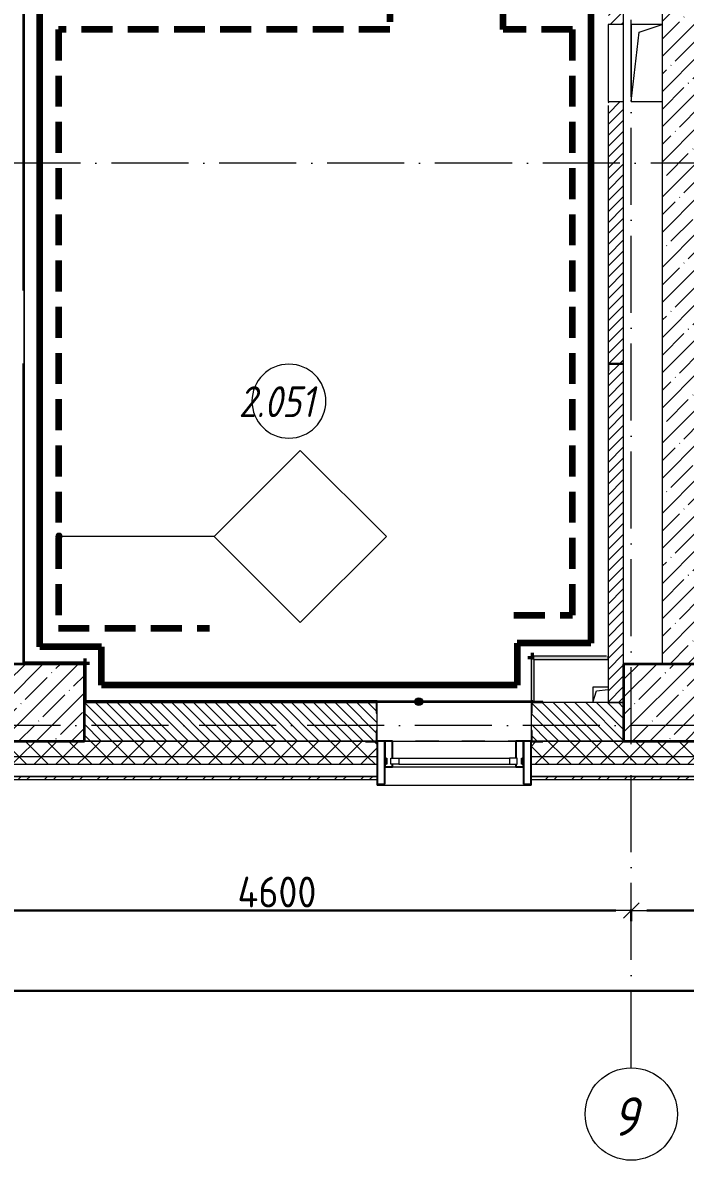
# Model space of a CAD drawing. Header units: millimetres. Extents: x -17017 to 628417, y -109036 to 199237.
# Drawn here: x 2780 to 7080, y -109036 to -101653 of the extents above; entities that cross this region are included whole.
import ezdxf

# ---------------------------------------------------------------- set-up
doc = ezdxf.new("R2010")
doc.units = ezdxf.units.MM
for name, pattern in [('01 Штриховая _2 мм_', [300, 200, -100]), ('50_200_ШТРИХ_1Т_ш5_п1_п1_', [700, 500, -100, 0, -100]), ('Штрих короткий', [300, 150, -150])]:
    doc.linetypes.add(name, pattern=pattern)
for name, color, linetype, lineweight in [('0-1', 7, 'Continuous', 5), ('0-2', 7, 'Continuous', 9), ('Импосты витража', 7, 'Continuous', 9), ('Импосты витража-1', 7, 'Continuous', 25), ('Каркас_Импост', 7, 'Continuous', 13), ('Каркас_Импост-1', 7, 'Continuous', 9), ('Линии-2', 7, 'Continuous', 5), ('Марки помещений', 7, 'Continuous', 9), ('Марки стен', 7, 'Continuous', 9), ('Несущие колонны', 7, 'Continuous', 9), ('Несущие колонны-1', 7, 'Continuous', 35), ('Обобщенные модели', 7, 'Continuous', 9), ('Общие ребра', 7, 'Continuous', 9), ('Окна', 7, 'Continuous', 9), ('Оси', 7, 'Continuous', 9), ('Оси-1', 7, 'Continuous', 20), ('Оси-2', 7, '50_200_ШТРИХ_1Т_ш5_п1_п1_', 9), ('Перемычка-1', 7, 'Штрих короткий', 9), ('Размеры', 7, 'Continuous', 15), ('СТ-1_16', 7, '01 Штриховая _2 мм_', 90), ('Стены', 7, 'Continuous', 9), ('Стены-1', 7, 'Continuous', 13), ('стяжа', 7, 'Continuous', 30), ('Штриховка разреза-1', 7, 'Continuous', 9)]:
    doc.layers.add(name, color=color, linetype=linetype, lineweight=lineweight)
for name, color, linetype, lineweight, true_color in [('Обобщенные модели-2', 3, 'Continuous', 90, 0x00ff00), ('СТ-11', 7, 'Continuous', 90, 0x800080), ('Штриховка разреза-5', 7, 'Continuous', 9, 0x8000ff), ('Элементы узлов-1', 7, 'Continuous', 9, 0x3b3b3b)]:
    doc.layers.add(name, color=color, linetype=linetype, lineweight=lineweight, true_color=true_color)
doc.layers.get('0-2').off()
doc.styles.add('ISOCPEUR_I_1', font='isocpeui.ttf', dxfattribs={"width": 0.85, "height": 2.5})
doc.styles.add('ISOCPEUR_I_2', font='isocpeui.ttf', dxfattribs={"width": 0.85, "height": 2.3})
doc.styles.add('СПДС', font='isocpeur.ttf', dxfattribs={"width": 0.9})
doc.dimstyles.new('Размера А3', dxfattribs={"dimtxt": 200, "dimasz": 100, "dimexe": 70, "dimexo": 100, "dimgap": 20, "dimtad": 1, "dimdec": 0, "dimrnd": 10, "dimzin": 0, "dimdsep": 46, "dimtxsty": 'СПДС', "dimblk": 'ARROWHEAD_6', "dimcen": 1, "dimclrd": 256, "dimclre": 256, "dimclrt": 256, "dimazin": 0, "dimtfac": 1, "dimtdec": 0, "dimtmove": 2, "dimatfit": 3, "dimfxl": 1, "dimtolj": 1, "dimtzin": 0, "dimarcsym": 0})
pattern_1 = [(45, (0, 0), (-70.71068, 70.71068), []), (135, (0, 0), (-70.71068, -70.71068), [])]

# ---------------------------------------------------------------- blocks, each defined once
blk = doc.blocks.new('Ось сетки - Круг_Ø6_00__ISO-2_5_0_9K_-16731441-АИ2_02_План отделки стен 2-го этажа _Часть 2_')
at = {"layer": 'Оси-1'}
blk.add_circle((0, 0), 3, dxfattribs=at)
blk = doc.blocks.new('ARROWHEAD_6')
at = {"color": 0, "linetype": 'Continuous'}
for p, q in [((0, 0), (-1, 0)), ((-0.5, -0.5), (0.5, 0.5))]:
    blk.add_line(p, q, dxfattribs=at)
blk = doc.blocks.new('*D713')
at = {"layer": 'Defpoints', "color": 0, "transparency": 16777216}
for p in [(2129.9, -107309.1), (6729.9, -107309.1), (6729.9, -107415.1)]:
    blk.add_point(p, dxfattribs=at)
at = {"layer": 'Размеры', "lineweight": -2, "transparency": 16777216}
for p, q in [((2129.9, -107409.1), (2129.9, -107485.1)), ((2229.9, -107415.1), (6629.9, -107415.1)), ((6729.9, -107409.1), (6729.9, -107485.1))]:
    blk.add_line(p, q, dxfattribs=at)
at = {"layer": 'Размеры', "lineweight": -2, "transparency": 16777216, "xscale": 100, "yscale": 100, "zscale": 100, "rotation": 180}
blk.add_blockref('ARROWHEAD_6', (2129.9, -107415.1), dxfattribs=at)
at = {"layer": 'Размеры', "lineweight": -2, "transparency": 16777216, "xscale": 100, "yscale": 100, "zscale": 100}
blk.add_blockref('ARROWHEAD_6', (6729.9, -107415.1), dxfattribs=at)
at = {"layer": 'Размеры', "transparency": 16777216, "insert": (4429.9, -107295.1), "char_height": 200, "width": 2.564, "attachment_point": 5, "style": 'СПДС'}
blk.add_mtext('\\A1;4600', dxfattribs=at)
blk = doc.blocks.new('*D714')
at = {"layer": 'Defpoints', "color": 0, "transparency": 16777216}
for p in [(6729.9, -107309.1), (9329.9, -107309.1), (9329.9, -107415.1)]:
    blk.add_point(p, dxfattribs=at)
at = {"layer": 'Размеры', "lineweight": -2, "transparency": 16777216}
for p, q in [((6729.9, -107409.1), (6729.9, -107485.1)), ((6829.9, -107415.1), (9229.9, -107415.1)), ((9329.9, -107409.1), (9329.9, -107485.1))]:
    blk.add_line(p, q, dxfattribs=at)
at = {"layer": 'Размеры', "lineweight": -2, "transparency": 16777216, "xscale": 100, "yscale": 100, "zscale": 100, "rotation": 180}
blk.add_blockref('ARROWHEAD_6', (6729.9, -107415.1), dxfattribs=at)
at = {"layer": 'Размеры', "lineweight": -2, "transparency": 16777216, "xscale": 100, "yscale": 100, "zscale": 100}
blk.add_blockref('ARROWHEAD_6', (9329.9, -107415.1), dxfattribs=at)
at = {"layer": 'Размеры', "transparency": 16777216, "insert": (8029.9, -107295.1), "char_height": 200, "width": 2.488, "attachment_point": 5, "style": 'СПДС'}
blk.add_mtext('\\A1;2600', dxfattribs=at)
blk = doc.blocks.new('*D740')
at = {"layer": 'Defpoints', "color": 0, "transparency": 16777216}
for p in [(-10070.1, -107830.3), (93429.9, -107830.3), (93429.9, -107936.4)]:
    blk.add_point(p, dxfattribs=at)
at = {"layer": 'Размеры', "lineweight": -2, "transparency": 16777216}
for p, q in [((-10070.1, -107930.3), (-10070.1, -108006.4)), ((93429.9, -107930.3), (93429.9, -108006.4)), ((-9970.1, -107936.4), (93329.9, -107936.4))]:
    blk.add_line(p, q, dxfattribs=at)
at = {"layer": 'Размеры', "lineweight": -2, "transparency": 16777216, "xscale": 100, "yscale": 100, "zscale": 100, "rotation": 180}
blk.add_blockref('ARROWHEAD_6', (-10070.1, -107936.4), dxfattribs=at)
at = {"layer": 'Размеры', "lineweight": -2, "transparency": 16777216, "xscale": 100, "yscale": 100, "zscale": 100}
blk.add_blockref('ARROWHEAD_6', (93429.9, -107936.4), dxfattribs=at)
at = {"layer": 'Размеры', "transparency": 16777216, "insert": (41679.9, -107816.4), "char_height": 200, "width": 3.544, "attachment_point": 5, "style": 'СПДС'}
blk.add_mtext('\\A1;103500', dxfattribs=at)
blk = doc.blocks.new('BSC_Колонна _Прямоугольная - 500х500-V63-АИ2_02_План отделки стен 2-го этажа _Часть 2_')
at = {"layer": 'Несущие колонны'}
h = blk.add_hatch(dxfattribs=at)
h.set_pattern_fill('FP_71', color=256, style=0, pattern_type=2)
h.set_pattern_definition([(45, (-13000, -150), (-114.0493, 114.0493), []), (45, (-12885.95, -150), (-114.0493, 114.0493), [201.612, -40.322, 3.353, -36.97])])
h.paths.add_polyline_path([(-250, -250), (250, -250), (250, 250), (-250, 250)], flags=0)
at = {"layer": 'Несущие колонны-1'}
for p, q in [((250, 250), (-250, 250)), ((-250, 250), (-250, -250)), ((250, -250), (250, 250)), ((-250, -250), (250, -250))]:
    blk.add_line(p, q, dxfattribs=at)
blk = doc.blocks.new('BSC_Колонна _Прямоугольная - 500х500-V141-АИ2_02_План отделки стен 2-го этажа _Часть 2_')
at = {"layer": 'Несущие колонны'}
h = blk.add_hatch(dxfattribs=at)
h.set_pattern_fill('FP_141', color=256, style=0, pattern_type=2)
h.set_pattern_definition([(45, (-17000, -150), (-114.0493, 114.0493), []), (45, (-16885.95, -150), (-114.0493, 114.0493), [201.612, -40.322, 3.353, -36.97])])
h.paths.add_polyline_path([(-250, -250), (250, -250), (250, 250), (-250, 250)], flags=0)
at = {"layer": 'Несущие колонны-1'}
for p, q in [((250, 250), (-250, 250)), ((-250, 250), (-250, -250)), ((250, -250), (250, 250)), ((-250, -250), (250, -250))]:
    blk.add_line(p, q, dxfattribs=at)
blk = doc.blocks.new('Проем_Дверь_Прямоугольный - 1000х2700h_витражные проемы-25985460-АИ2_02_План отделки стен 2-го этажа _Часть 2_')
at = {"layer": 'Перемычка-1'}
for p, q in [((500, 125), (-500, 125)), ((500, -125), (-500, -125))]:
    blk.add_line(p, q, dxfattribs=at)
blk = doc.blocks.new('PNS_Панель прямоугольная2 - Нр_Стекло - 40мм-26233822-АИ2_02_План отделки стен 2-го этажа _Часть 2_')
at = {"layer": 'Каркас_Импост'}
for p, q in [((-410, 0), (-410, 40)), ((-410, 40), (-360, 40)), ((-360, 40), (-360, 0)), ((410, 40), (360, 40)), ((360, 40), (360, 0)), ((410, 0), (410, 40)), ((-360, 0), (-410, 0)), ((360, 0), (410, 0))]:
    blk.add_line(p, q, dxfattribs=at)
at = {"layer": 'Каркас_Импост-1'}
for p, q in [((-360, 40), (360, 40)), ((-360, 0), (360, 0))]:
    blk.add_line(p, q, dxfattribs=at)
blk = doc.blocks.new('Прямоугольный импост - Откос НВФ_50х280 мм-25985587-АИ2_02_План отделки стен 2-го этажа _Часть 2_')
at = {"layer": 'Импосты витража-1'}
for p, q in [((-50, 130), (0, 130)), ((-50, -150), (-50, 130)), ((0, 130), (0, -144)), ((0, -150), (-50, -150))]:
    blk.add_line(p, q, dxfattribs=at)
blk = doc.blocks.new('Прямоугольный импост - Импост структурный с накладкой - 150мм-25647633-АИ2_02_План отделки стен 2-го этажа _Часть 2_')
at = {"layer": 'Импосты витража-1'}
for p, q in [((-25, 0), (-25, 17)), ((-25, 17), (25, 17)), ((-15, 0), (-25, 0)), ((-15, -40), (-15, 0)), ((25, 17), (25, 0)), ((-25, -150), (-25, -40)), ((-25, -40), (-15, -40)), ((25, -40), (25, -150)), ((25, -150), (-25, -150))]:
    blk.add_line(p, q, dxfattribs=at)
blk = doc.blocks.new('Прямоугольный импост - Импост структурный с накладкой - 150мм-V150-АИ2_02_План отделки стен 2-го этажа _Часть 2_')
at = {"layer": 'Импосты витража-1'}
for p, q in [((-25, 0), (-25, 17)), ((-25, 17), (25, 17)), ((25, 0), (15, 0)), ((15, 0), (15, -40)), ((25, 17), (25, 0)), ((-25, -150), (-25, -40)), ((15, -40), (25, -40)), ((25, -40), (25, -150)), ((25, -150), (-25, -150))]:
    blk.add_line(p, q, dxfattribs=at)
blk = doc.blocks.new('Прямоугольный импост - Откос НВФ_50х280 мм-25985594-АИ2_02_План отделки стен 2-го этажа _Часть 2_')
at = {"layer": 'Импосты витража-1'}
for p, q in [((0, 130), (-50, 130)), ((-50, 130), (-50, -150)), ((0, -144), (0, 130)), ((-50, -150), (0, -150))]:
    blk.add_line(p, q, dxfattribs=at)
blk = doc.blocks.new('Прямоугольный импост - Импост структурный с накладкой - 150мм-25656008-АИ2_02_План отделки стен 2-го этажа _Часть 2_')
at = {"layer": 'Импосты витража'}
for p, q in [((8850, -100), (9650, -100)), ((8850, -267), (9650, -267))]:
    blk.add_line(p, q, dxfattribs=at)
blk = doc.blocks.new('Фахверк_СКБ_Уголок - 250_2700-27497298-АИ2_02_План отделки стен 2-го этажа _Часть 2_')
at = {"layer": 'Обобщенные модели'}
for p, q in [((200, 181), (125, 181)), ((125, 181), (125, 106)), ((131, 106), (131, 175)), ((131, 175), (200, 175)), ((200, 175), (200, 181)), ((125, 106), (131, 106)), ((131, -6), (125, -6)), ((125, -6), (125, -81)), ((131, -75), (131, -6)), ((125, -81), (200, -81)), ((200, -75), (131, -75)), ((200, -81), (200, -75))]:
    blk.add_line(p, q, dxfattribs=at)
blk = doc.blocks.new('154_Фахверк_СКБ_Швеллер - Тип_100_3960-28331862-АИ2_02_План отделки стен 2-го этажа _Часть 2_')
at = {"layer": 'Обобщенные модели'}
for p, q in [((175, 50), (125, 50)), ((125, 50), (125, -50)), ((128, 47), (175, 47)), ((128, -47), (128, 47)), ((175, 47), (175, 50)), ((125, -50), (175, -50)), ((175, -47), (128, -47)), ((175, -50), (175, -47))]:
    blk.add_line(p, q, dxfattribs=at)
blk = doc.blocks.new('AR_Отверстие Ниша - Лючок-32406028-АИ2_02_План отделки стен 2-го этажа _Часть 2_')
at = {"layer": 'Окна'}
for p, q in [((250, 50), (-250, 50)), ((-250, 50), (-250, -50)), ((250, -50), (250, 50)), ((-250, -50), (250, -50))]:
    blk.add_line(p, q, dxfattribs=at)
blk = doc.blocks.new('AR_Отверстие прямоугольное _в плите_ - AR_Отверстие прямоугольное _в плите_-V195-АИ2_02_План отделки стен 2-го этажа _Часть 2_')
at = {"layer": 'Обобщенные модели'}
for p, q in [((100, 250), (-100, 250)), ((-100, 250), (-100, -250)), ((-50, 200), (100, 250)), ((-100, -250), (-50, 200)), ((-100, -250), (100, -250))]:
    blk.add_line(p, q, dxfattribs=at)
blk = doc.blocks.new('AR_Отверстие прямоугольное _в плите_ - AR_Отверстие прямоугольное _в плите_-V203-АИ2_02_План отделки стен 2-го этажа _Часть 2_')
at = {"layer": 'Обобщенные модели'}
for p, q in [((0, 50), (-100, 50)), ((-100, 50), (-100, -50)), ((-100, -50), (-75, 25)), ((-75, 25), (0, 35.7))]:
    blk.add_line(p, q, dxfattribs=at)
blk = doc.blocks.new('Отлив_СКБ - Отлив витража_120_НВФ-31885283-АИ2_02_План отделки стен 2-го этажа _Часть 2_')
at = {"layer": 'Окна'}
for p, q in [((950, -2), (50, -2)), ((0, -120), (0, -113)), ((0, -120), (1000, -120)), ((1000, -113), (1000, -120))]:
    blk.add_line(p, q, dxfattribs=at)
blk = doc.blocks.new('0125-Р-ОО-Ш2-АР-о_23_10_2024_rvt-1-АИ2_02_План отделки стен 2-го этажа _Часть 2_')
at = {"layer": 'Штриховка разреза-1'}
h = blk.add_hatch(dxfattribs=at)
h.set_pattern_fill('FP_92', color=256, style=0, pattern_type=2)
h.set_pattern_definition([(45, (0, 0), (-35.35534, 35.35534), [])])
h.paths.add_polyline_path([(16650, 150), (16750, 150), (16750, 2300), (16747, 2300), (16747, 2347), (16653, 2347), (16653, 2300), (16650, 2300), (16650, 400)], flags=0)
h.paths.add_polyline_path([(16747, 2350), (16750, 2350), (16750, 4050), (16650, 4050), (16650, 2350), (16693.6, 2350)], flags=0)
h.paths.add_polyline_path([(16750, 4550), (16750, 6800), (16650, 6800), (16651, 4550), (16674, 4550)], flags=0)
h.paths.add_polyline_path([(16650, 7100), (16750, 7100), (16750, 7700), (16650, 7700), (16650, 7400)], flags=0)
h = blk.add_hatch(dxfattribs=at)
h.set_pattern_fill('FP_1', color=256, style=0, pattern_type=2)
h.set_pattern_definition([(45, (0, 0), (-114.0493, 114.0493), []), (45, (114.05, 0), (-114.0493, 114.0493), [201.612, -40.322, 3.353, -36.97])])
h.paths.add_polyline_path([(17250, 400), (17250, 7400), (17000, 7400), (17000, 400)], flags=0)
h = blk.add_hatch(dxfattribs=at)
h.set_pattern_fill('FP_2', color=256, style=0, pattern_type=2)
h.set_pattern_definition([(135, (0, 0), (-35.35534, -35.35534), [])])
h.paths.add_polyline_path([(16750, -100), (16750, 150), (16156, 150), (16156, 81), (16150, 81), (16150, -31), (16156, -31), (16156, -100), (16459.1, -100)], flags=0)
h.paths.add_polyline_path([(14595.1, -100), (15144, -99.2), (15144, -31), (15150, -31), (15150, 81), (15144, 81), (15144, 150), (13250, 150), (13250, -100), (13663.1, -100)], flags=0)
h = blk.add_hatch(dxfattribs=at)
h.set_pattern_fill('FP_81', color=256, style=0, pattern_type=2)
h.set_pattern_definition(pattern_1)
h.paths.add_polyline_path([(103134.1, -200), (103600, -200), (103600, -100), (94575, -100), (94575, -106), (94500, -106), (94500, -200), (102202.1, -200)], flags=0)
h.paths.add_polyline_path([(91850, -200), (92700, -200), (92700, -106), (92625, -106), (92625, -100), (84750, -100), (84750, -200), (91350, -200)], flags=0)
h.paths.add_polyline_path([(83562.3, -200), (83750, -200), (83750, -100), (82625, -100), (82625, -106), (82550, -106), (82550, -200), (83250, -200)], flags=0)
h.paths.add_polyline_path([(74750, -200), (74750, -100), (73425, -100), (73425, -106), (73350, -106), (73350, -200), (74242.4, -200)], flags=0)
h.paths.add_polyline_path([(71446.5, -200), (71550, -200), (71550, -106), (71475, -106), (71475, -100), (70425, -100), (70425, -106), (70350, -106), (70350, -200), (71200, -200)], flags=0)
h.paths.add_polyline_path([(67718.5, -200), (68549.7, -200), (68549.7, -106), (68475, -106), (68475, -100), (67425, -100), (67425, -106), (67350, -106), (67350, -200)], flags=0)
h.paths.add_polyline_path([(64700, -200), (65550, -200), (65550, -106), (65475, -106), (65475, -100), (64425, -100), (64425, -106), (64350, -106), (64350, -200), (64456.5, -200)], flags=0)
h.paths.add_polyline_path([(62550, -200), (62550, -106), (62475, -106), (62475, -100), (61425, -100), (61425, -106), (61350, -106), (61350, -200), (62126.6, -200)], flags=0)
h.paths.add_polyline_path([(56534.6, -200), (56550, -200), (56550, -106), (56475, -106), (56475, -100), (55425, -100), (55425, -106), (55350, -106), (55350, -200), (56200, -200)], flags=0)
h.paths.add_polyline_path([(53272.7, -200), (53550, -200), (53550, -106), (53475, -106), (53475, -100), (52425, -100), (52425, -106), (52350, -106), (52350, -200), (52806.7, -200)], flags=0)
h.paths.add_polyline_path([(50550, -200), (50550, -106), (50475, -106), (50475, -100), (49425, -100), (49425, -106), (49350, -106), (49350, -200), (50010.7, -200)], flags=0)
h.paths.add_polyline_path([(47475, -200), (47550, -200), (47550, -106), (47475, -106), (47475, -100), (46425, -100), (46425, -106), (46350, -106), (46350, -200), (47214.7, -200)], flags=0)
h.paths.add_polyline_path([(44550, -200), (44550, -106), (44475, -106), (44475, -100), (43425, -100), (43425, -106), (43350, -106), (43350, -200), (44418.8, -200)], flags=0)
h.paths.add_polyline_path([(40700, -200), (41550, -200), (41550, -106), (41475, -105.4), (41475, -100), (40150, -100), (40150, -200), (40690.8, -200)], flags=0)
h.paths.add_polyline_path([(38344, -200), (38350, -200), (38350, -106), (38275, -106), (38275, -100), (37150, -100), (37150, -200), (38275, -200)], flags=0)
h.paths.add_polyline_path([(35350, -200), (35350, -106), (35275, -106), (35275, -100), (34225, -100), (34225, -106), (34150, -106), (34150, -200), (35344, -200)], flags=0)
h.paths.add_polyline_path([(32275, -200), (32350, -200), (32350, -106), (32275, -106), (32275, -100), (31150, -100), (31150, -200), (31650, -200)], flags=0)
h.paths.add_polyline_path([(29350, -200), (29350, -106), (29275, -106), (29275, -100), (28150, -100), (28150, -200), (29344, -200)], flags=0)
h.paths.add_polyline_path([(25779, -200), (26350, -200), (26350, -106), (26275, -106), (26275, -100), (25225, -100), (25225, -106), (25150, -106), (25150, -200), (25313, -200)], flags=0)
h.paths.add_polyline_path([(22650, -200), (23350, -200), (23350, -106), (23275, -106), (23275, -100), (22150, -100), (22150, -200)], flags=0)
h.paths.add_polyline_path([(19255.1, -200), (20350, -200), (20350, -106), (20275, -106), (20275, -100), (19150, -100), (19150, -200)], flags=0)
h.paths.add_polyline_path([(16459.1, -200), (17350, -200), (17350, -106), (17275, -106), (17275, -100), (16225, -100), (16225, -106), (16150, -106), (16150, -200)], flags=0)
h.paths.add_polyline_path([(14595.1, -200), (15150, -200), (15150, -106), (15075, -106), (15075, -100), (9825, -100), (9825, -106), (9750, -106), (9750, -200), (13663.1, -200)], flags=0)
h.paths.add_polyline_path([(8150, -200), (8750, -200), (8750, -106), (8675, -106), (8675, -100), (-100, -100), (-100, -200), (8071.2, -200)], flags=0)
h = blk.add_hatch(dxfattribs=at)
h.set_pattern_fill('FP_81', color=256, style=0, pattern_type=2)
h.set_pattern_definition(pattern_1)
h.paths.add_polyline_path([(103600, -250), (103700, -250), (103700, -200), (94500, -200), (94500, -250), (103134.1, -250)], flags=0)
h.paths.add_polyline_path([(91950.2, -250), (92700, -250), (92700, -200), (84750, -200), (84750, -250), (91018.2, -250)], flags=0)
h.paths.add_polyline_path([(83562.3, -250), (83750, -250), (83750, -200), (82550, -200), (82550, -250), (82630.3, -250)], flags=0)
h.paths.add_polyline_path([(74242.4, -250), (74750, -250), (74750, -200), (73350, -200), (73350, -250), (73776.4, -250)], flags=0)
h.paths.add_polyline_path([(70350, -250), (71550, -250), (71550, -200), (70350, -200)], flags=0)
h.paths.add_polyline_path([(68549.7, -250), (68549.7, -200), (67350, -200), (67350, -250), (67718.5, -250)], flags=0)
h.paths.add_polyline_path([(64350, -250), (65550, -250), (65550, -200), (64350, -200)], flags=0)
h.paths.add_polyline_path([(62550, -250), (62550, -200), (61350, -200), (61350, -250), (62126.6, -250)], flags=0)
h.paths.add_polyline_path([(56550, -250), (56550, -200), (55350, -200), (55350, -250), (56534.6, -250)], flags=0)
h.paths.add_polyline_path([(53550, -250), (53550, -200), (52350, -200), (52350, -250), (53272.7, -250)], flags=0)
h.paths.add_polyline_path([(50550, -250), (50550, -200), (49350, -200), (49350, -250), (50010.7, -250)], flags=0)
h.paths.add_polyline_path([(47214.7, -250), (47550, -250), (47550, -200), (46350, -200), (46350, -250), (46748.7, -250)], flags=0)
h.paths.add_polyline_path([(43486.8, -250), (44550, -250), (44550, -200), (43350, -200), (43350, -250)], flags=0)
h.paths.add_polyline_path([(41550, -250), (41550, -200), (40150, -200), (40150, -250), (40690.8, -250)], flags=0)
h.paths.add_polyline_path([(37894.8, -250), (38350, -250), (38350, -200), (37150, -200), (37150, -250)], flags=0)
h.paths.add_polyline_path([(35098.9, -250), (35350, -250), (35350, -200), (34150, -200), (34150, -250), (34166.9, -250)], flags=0)
h.paths.add_polyline_path([(32302.9, -250), (32350, -250), (32350, -200), (31150, -200), (31150, -250), (31370.9, -250)], flags=0)
h.paths.add_polyline_path([(29040.9, -250), (29350, -250), (29350, -200), (28150, -200), (28150, -250), (28575, -250)], flags=0)
h.paths.add_polyline_path([(25313, -250), (26350, -250), (26350, -200), (25150, -200), (25150, -250)], flags=0)
h.paths.add_polyline_path([(22983, -250), (23350, -250), (23350, -200), (22150, -200), (22150, -250)], flags=0)
h.paths.add_polyline_path([(20350, -250), (20350, -200), (19150, -200), (19150, -250), (20187, -250)], flags=0)
h.paths.add_polyline_path([(17350, -250), (17350, -200), (16150, -200), (16150, -250), (16459.1, -250)], flags=0)
h.paths.add_polyline_path([(14595.1, -250), (15150, -250), (15150, -200), (9750, -200), (9750, -250), (13663.1, -250)], flags=0)
h.paths.add_polyline_path([(8537.2, -250), (8750, -250), (8750, -200), (-200, -200), (-200, -250), (8071.2, -250)], flags=0)
h = blk.add_hatch(dxfattribs=at)
h.set_pattern_fill('FP_80', color=256, style=0, pattern_type=2)
h.set_pattern_definition([(45, (0, 0), (-85.5366, 85.5366), []), (45, (57.02, 0), (-85.5366, 85.5366), [])])
h.paths.add_polyline_path([(40665, -350), (40665, -330), (40151, -330), (40151, -350)], flags=0)
h.paths.add_polyline_path([(38350, -350), (38350, -330), (37150, -330), (37150, -350), (37894.8, -350)], flags=0)
h.paths.add_polyline_path([(35350, -350), (35350, -330), (34151, -330), (34151, -350), (35098.9, -350)], flags=0)
h.paths.add_polyline_path([(31370.9, -350), (32350, -350), (32350, -330), (31150, -330), (31150, -350)], flags=0)
h.paths.add_polyline_path([(29040.9, -350), (29350, -350), (29350, -330), (28151, -330), (28151, -350), (28575, -350)], flags=0)
h.paths.add_polyline_path([(26245, -350), (26350, -350), (26350, -330), (25150, -330), (25150, -350), (25779, -350)], flags=0)
h.paths.add_polyline_path([(23350, -350), (23350, -330), (22150, -330), (22150, -350), (22983, -350)], flags=0)
h.paths.add_polyline_path([(20187, -350), (20350, -350), (20350, -330), (19150, -330), (19150, -350), (19255.1, -350)], flags=0)
h.paths.add_polyline_path([(17350, -350), (17350, -330), (16150, -330), (16150, -350), (16459.1, -350)], flags=0)
h.paths.add_polyline_path([(15150, -350), (15150, -330), (9750, -330), (9750, -350), (14595.1, -350)], flags=0)
h.paths.add_polyline_path([(8071.2, -350), (8750, -350), (8750, -330), (-330, -330), (-330, -350), (7139.2, -350)], flags=0)
at = {"layer": 'Общие ребра'}
for p, q in [((15075, -100), (13250, -100)), ((13250, -100), (15075, -100)), ((16750, -100), (16225, -100)), ((16225, -100), (16750, -100)), ((9750, -200), (15150, -200)), ((16150, -200), (17350, -200)), ((9750, -250), (15150, -250)), ((16150, -250), (17350, -250))]:
    blk.add_line(p, q, dxfattribs=at)
at = {"layer": 'Стены-1'}
for p, q in [((17000, 7400), (17000, 400)), ((16750, 4550), (16750, 6800)), ((16650, 4026), (16650, 2350)), ((16750, 2350), (16750, 4050)), ((16650, 2300), (16650, 150)), ((16750, 400), (16750, 2300)), ((15075, 150), (13250, 150)), ((16750, 150), (16225, 150)), ((16650, 150), (16750, 150)), ((15150, -31), (15150, 81)), ((16150, 81), (16150, -31)), ((15150, -330), (15150, -106)), ((16150, -106), (16150, -330)), ((9750, -330), (15150, -330)), ((15150, -330), (9750, -330)), ((9750, -350), (15150, -350)), ((15150, -350), (15150, -330)), ((16150, -330), (17350, -330)), ((17350, -330), (16150, -330)), ((16150, -330), (16150, -350)), ((16150, -350), (17350, -350))]:
    blk.add_line(p, q, dxfattribs=at)
at = {"layer": '0-2'}
for name, p, rotation in [('AR_Отверстие Ниша - Лючок-32406028-АИ2_02_План отделки стен 2-го этажа _Часть 2_', (16700, 4300), 269.9999999999997), ('154_Фахверк_СКБ_Швеллер - Тип_100_3960-28331862-АИ2_02_План отделки стен 2-го этажа _Часть 2_', (16700, 2475), 269.9999999999997), ('Фахверк_СКБ_Уголок - 250_2700-27497298-АИ2_02_План отделки стен 2-го этажа _Часть 2_', (15275, 75), 180), ('Прямоугольный импост - Откос НВФ_50х280 мм-25985594-АИ2_02_План отделки стен 2-го этажа _Часть 2_', (15150, -250), 180)]:
    blk.add_blockref(name, p, dxfattribs=dict(at, rotation=rotation))
for name, p in [('AR_Отверстие прямоугольное _в плите_ - AR_Отверстие прямоугольное _в плите_-V195-АИ2_02_План отделки стен 2-го этажа _Часть 2_', (16900, 4300)), ('BSC_Колонна _Прямоугольная - 500х500-V63-АИ2_02_План отделки стен 2-го этажа _Часть 2_', (13000, 150)), ('BSC_Колонна _Прямоугольная - 500х500-V141-АИ2_02_План отделки стен 2-го этажа _Часть 2_', (17000, 150)), ('AR_Отверстие прямоугольное _в плите_ - AR_Отверстие прямоугольное _в плите_-V203-АИ2_02_План отделки стен 2-го этажа _Часть 2_', (16650, 200)), ('Проем_Дверь_Прямоугольный - 1000х2700h_витражные проемы-25985460-АИ2_02_План отделки стен 2-го этажа _Часть 2_', (15650, 25)), ('Фахверк_СКБ_Уголок - 250_2700-27497298-АИ2_02_План отделки стен 2-го этажа _Часть 2_', (16025, -25)), ('Прямоугольный импост - Импост структурный с накладкой - 150мм-25656008-АИ2_02_План отделки стен 2-го этажа _Часть 2_', (6400, 0)), ('PNS_Панель прямоугольная2 - Нр_Стекло - 40мм-26233822-АИ2_02_План отделки стен 2-го этажа _Часть 2_', (15650, -250)), ('Отлив_СКБ - Отлив витража_120_НВФ-31885283-АИ2_02_План отделки стен 2-го этажа _Часть 2_', (15150, -267))]:
    blk.add_blockref(name, p, dxfattribs=at)
at = {"layer": '0-2', "extrusion": (0, 0, -1), "rotation": 180}
for name, p in [('Прямоугольный импост - Импост структурный с накладкой - 150мм-25647633-АИ2_02_План отделки стен 2-го этажа _Часть 2_', (-15225, -250)), ('Прямоугольный импост - Импост структурный с накладкой - 150мм-V150-АИ2_02_План отделки стен 2-го этажа _Часть 2_', (-16075, -250)), ('Прямоугольный импост - Откос НВФ_50х280 мм-25985587-АИ2_02_План отделки стен 2-го этажа _Часть 2_', (-16150, -250))]:
    blk.add_blockref(name, p, dxfattribs=at)
blk = doc.blocks.new('101_Уголок настенный вертикальный_Металл-ПМЮ-02_ - Металл-ПО-97-02_мерседес-20951298-АИ2_02_План отделки стен 2-го этажа _Часть 2_')
at = {"layer": 'Обобщенные модели-2'}
for p, q in [((145, 8), (125, 8)), ((125, 8), (125, -12)), ((127, -12), (127, 6)), ((127, 6), (145, 6)), ((145, 6), (145, 8)), ((125, -12), (127, -12))]:
    blk.add_line(p, q, dxfattribs=at)
blk = doc.blocks.new('101_Уголок настенный вертикальный_Металл-ПМЮ-02_ - Металл-ПО-97-02_мерседес-20890304-АИ2_02_План отделки стен 2-го этажа _Часть 2_')
at = {"layer": 'Обобщенные модели-2'}
for p, q in [((145, 12), (125, 12)), ((125, 12), (125, -8)), ((127, -8), (127, 10)), ((127, 10), (145, 10)), ((145, 10), (145, 12)), ((125, -8), (127, -8))]:
    blk.add_line(p, q, dxfattribs=at)
blk = doc.blocks.new('AI_Марка_Помещение_х1__Общий_E___ISO-2_1K_ - Номер-16210215-АИ2_02_План отделки стен 2-го этажа _Часть 2_')
at = {"layer": 'Марки помещений'}
for start, end in [(360, 180), (180, 360)]:
    blk.add_arc((0.039, 0.312), 2.4, start, end, dxfattribs=at)
blk = doc.blocks.new('2ч2эт')
at = {"layer": 'Марки стен'}
h = blk.add_hatch(color=256, dxfattribs=at)
edge = h.paths.add_edge_path(flags=0)
edge.add_arc((5350.6, -106059.3), 25, 0, 360)
at = {"layer": 'Штриховка разреза-5'}
for points in [[(6099.9, -105785.3), (6574.9, -105785.3), (6574.9, -105765.3), (6079.9, -105765.3), (6079.9, -105785.3)], [(6085.9, -106059.3), (6099.9, -106059.3), (6099.9, -105785.3), (6079.9, -105785.3), (6079.9, -106059.3)]]:
    blk.add_hatch(color=256, dxfattribs=at).paths.add_polyline_path(points, flags=0)
at = {"layer": 'Элементы узлов-1'}
blk.add_hatch(color=256, dxfattribs=at).paths.add_polyline_path([(3014.7, -105007.3), (3019.9, -105006.6), (3024.7, -105004.6), (3028.8, -105001.4), (3032, -104997.3), (3034, -104992.4), (3034.7, -104987.3), (3034, -104982.1), (3032, -104977.3), (3028.8, -104973.1), (3024.7, -104969.9), (3019.9, -104967.9), (3014.7, -104967.3), (3009.5, -104967.9), (3004.7, -104969.9), (3000.5, -104973.1), (2997.4, -104977.3), (2995.4, -104982.1), (2994.7, -104987.3), (2995.4, -104992.4), (2997.4, -104997.3), (3000.5, -105001.4), (3004.7, -105004.6), (3009.5, -105006.6)], flags=0)
at = {"layer": 'Линии-2'}
for p, q in [((4581.6, -104428.6), (4023, -104987.3)), ((5140.3, -104987.3), (4581.6, -104428.6)), ((4023, -104987.3), (3034.7, -104987.3)), ((4023, -104987.3), (4581.6, -105545.9)), ((4581.6, -105545.9), (5140.3, -104987.3))]:
    blk.add_line(p, q, dxfattribs=at)
for start, end in [(0, 180), (180, 0)]:
    blk.add_arc((3014.7, -104987.3), 20, start, end, dxfattribs=at)
at = {"layer": 'Марки стен'}
blk.add_circle((5350.6, -106059.3), 25, dxfattribs=at)
at = {"layer": 'Общие ребра'}
for p, q in [((2786.9, -101472.3), (2786.9, -105808.3)), ((2786.9, -105808.3), (3186.9, -105808.3)), ((3186.9, -105808.3), (3186.9, -106058.3)), ((3186.9, -106058.3), (5079.9, -106058.3)), ((6079.9, -106058.3), (6089.9, -106058.3))]:
    blk.add_line(p, q, dxfattribs=at)
at = {"layer": 'СТ-11'}
for p, q in [((2891.9, -105703.3), (2891.9, -101577.3)), ((6467.9, -101577.3), (6467.9, -105680.3)), ((3291.9, -105703.3), (2891.9, -105703.3)), ((3291.9, -105953.3), (3291.9, -105703.3)), ((6467.9, -105680.3), (5989.9, -105680.3)), ((5989.9, -105680.3), (5989.9, -105953.3)), ((5989.9, -105953.3), (3291.9, -105953.3))]:
    blk.add_line(p, q, dxfattribs=at)
at = {"layer": 'СТ-1_16'}
for p, q in [((5161.9, -98747.3), (5161.9, -101697.3)), ((5897.9, -101697.3), (5897.9, -101133.3)), ((3011.9, -101697.3), (3011.9, -105583.3)), ((5161.9, -101697.3), (3011.9, -101697.3)), ((6347.9, -101697.3), (5897.9, -101697.3)), ((6347.9, -105497.3), (6347.9, -101697.3)), ((5967.9, -105497.3), (6347.9, -105497.3)), ((3011.9, -105583.3), (3991.9, -105583.3))]:
    blk.add_line(p, q, dxfattribs=at)
at = {"layer": 'Стены'}
for p, q in [((5079.9, -106053.3), (6079.9, -106053.3)), ((6079.9, -106065.3), (5079.9, -106065.3))]:
    blk.add_line(p, q, dxfattribs=at)
at = {"layer": 'Стены-1'}
for p, q in [((2779.9, -101465.3), (2779.9, -103391.3)), ((2791.9, -105803.3), (2791.9, -101477.3)), ((2779.9, -103865.3), (2779.9, -105815.3)), ((6567.9, -105765.3), (6079.9, -105765.3)), ((6079.9, -105765.3), (6079.9, -106059.3)), ((6099.9, -105785.3), (6579.9, -105785.3)), ((6099.9, -106059.3), (6099.9, -105785.3)), ((6579.9, -105785.3), (6579.9, -105765.3)), ((3191.9, -105803.3), (2791.9, -105803.3)), ((3191.9, -106053.3), (3191.9, -105803.3)), ((3179.9, -106065.3), (5004.9, -106065.3)), ((5079.9, -106053.3), (3191.9, -106053.3)), ((5079.9, -106059.3), (5079.9, -106053.3)), ((6089.9, -106053.3), (6079.9, -106053.3)), ((6089.9, -106059.3), (6089.9, -106053.3))]:
    blk.add_line(p, q, dxfattribs=at)
at = {"layer": '0-1'}
blk.add_blockref('0125-Р-ОО-Ш2-АР-о_23_10_2024_rvt-1-АИ2_02_План отделки стен 2-го этажа _Часть 2_', (-10070.1, -106215.3), dxfattribs=at)
at = {"layer": 'Марки помещений', "xscale": 99.99999999999993, "yscale": 99.99999999999993, "zscale": 99.99999999999993}
blk.add_blockref('AI_Марка_Помещение_х1__Общий_E___ISO-2_1K_ - Номер-16210215-АИ2_02_План отделки стен 2-го этажа _Часть 2_', (4503.5, -104140.4), dxfattribs=at)
at = {"layer": 'Обобщенные модели-2'}
blk.add_blockref('101_Уголок настенный вертикальный_Металл-ПМЮ-02_ - Металл-ПО-97-02_мерседес-20890304-АИ2_02_План отделки стен 2-го этажа _Часть 2_', (5953, -105775.3), dxfattribs=at)
at = {"layer": 'Обобщенные модели-2', "rotation": 270.0000000000006}
blk.add_blockref('101_Уголок настенный вертикальный_Металл-ПМЮ-02_ - Металл-ПО-97-02_мерседес-20951298-АИ2_02_План отделки стен 2-го этажа _Часть 2_', (3185.9, -105676.3), dxfattribs=at)
at = {"layer": 'Марки помещений', "insert": (4180.8, -104012.5), "char_height": 200, "width": 737.552, "attachment_point": 1, "style": 'ISOCPEUR_I_2'}
blk.add_mtext('2.051', dxfattribs=at)
blk = doc.blocks.new('ось2эт')
at = {"layer": 'Оси-2'}
for p, q in [((6729.9, -108435.9), (6729.9, -54635.1)), ((94868.3, -102565.3), (-12388.8, -102565.3)), ((96138.3, -106215.3), (-12388.8, -106215.3))]:
    blk.add_line(p, q, dxfattribs=at)
at = {"layer": 'Оси-1', "xscale": 99.99999999999993, "yscale": 99.99999999999993, "zscale": 99.99999999999993}
blk.add_blockref('Ось сетки - Круг_Ø6_00__ISO-2_5_0_9K_-16731441-АИ2_02_План отделки стен 2-го этажа _Часть 2_', (6729.9, -108735.9), dxfattribs=at)
at = {"layer": 'Оси', "insert": (6608.3, -108627.2), "char_height": 250, "width": 202.025, "attachment_point": 1, "style": 'ISOCPEUR_I_1'}
blk.add_mtext('\\fISOCPEUR|b0|i1|c204|p34|;\\W.9;9', dxfattribs=at)
at = {"layer": 'Размеры'}
for base, p1, p2, picture, middle in [((6729.9, -107415.1), (2129.9, -107309.1), (6729.9, -107309.1), '*D713', (4429.9, -107295.1)), ((9329.9, -107415.1), (6729.9, -107309.1), (9329.9, -107309.1), '*D714', (8029.9, -107295.1)), ((93429.9, -107936.4), (-10070.1, -107830.3), (93429.9, -107830.3), '*D740', (41679.9, -107816.4))]:
    dim = blk.add_linear_dim(base=base, p1=p1, p2=p2, dimstyle='Размера А3', dxfattribs=at)
    dim.commit()
    dim.dimension.update_dxf_attribs({"geometry": picture, "text_midpoint": middle})

msp = doc.modelspace()

# ---------------------------------------------------------------- block references
at = {"layer": 'стяжа'}
for name in ['ось2эт', '2ч2эт']:
    msp.add_blockref(name, (0, 0), dxfattribs=at)

doc.saveas('drawing.dxf')
